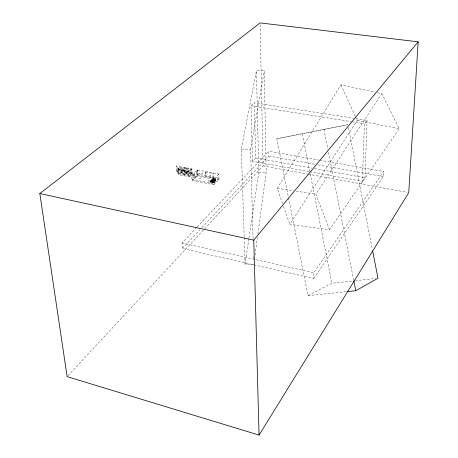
<?xml version="1.0" encoding="UTF-8"?>
<svg xmlns="http://www.w3.org/2000/svg" width="458" height="458" viewBox="0 0 458 458"><rect width="100%" height="100%" fill="white"/><g stroke="black" fill="none" stroke-linecap="round" stroke-linejoin="round"><path stroke-width="0.34" stroke-dasharray="2.29 1.72" d="M213.159 181.769L213.451 181.752L213.222 182.57L212.878 181.334L213.691 181.454L213.48 182.278L213.577 181.328L212.838 182.055L212.918 181.54M214.212 180.584L214.327 182.215L214.35 180.538L213.892 181.305L214.321 180.521L214.464 182.147L214.144 181.105M214.567 179.857C214.178 180.99 214.802 180.109 214.653 179.536C214.539 179.942 215.168 180.721 214.567 179.857C214.59 180.79 214.659 182.29 214.808 179.925M215.26 179.135L215.604 179.227L215.558 180.635L215.678 179.198L215.741 179.92L215.186 179.502L215.523 178.82L215.266 180.601L215.197 179.839M211.785 181.334C212.054 177.114 211.378 183.395 211.71 180.858C212.123 177.549 212.008 184.328 211.653 180.275M212.747 180.223C212.277 182.347 212.363 177.046 212.626 179.639M214.636 180.71L214.636 181.505L214.607 179.57M213.548 180.778L213.233 182.467L212.918 182.089M213.68 181.603C213.531 180.212 212.89 180.83 213.834 181.523C213.812 182.782 214.619 180.549 214.373 182.084M196.694 227.42L181.986 242.975L182.364 248.465L313.678 278.51L313.724 272.791L383.632 171.487L319.89 160.231M211.899 179.685L211.779 179.771M212.684 180.463C212.123 178.952 212.569 182.009 212.85 180.275M212.569 180.103L212.867 179.948L212.529 178.826L212.455 180.83L212.993 180.893L212.661 180.269M213.182 180.154L213.457 178.815L213.147 178.511L212.821 178.946L213.13 180.246L213.205 179.399M213.514 182.026L213.251 180.927C214.287 181.099 213.565 182.731 214.041 182.124M213.296 180.595L213.794 180.658L213.915 181.786M213.285 180.171L213.256 179.29L213.245 180.246L213.577 180.166L213.457 178.815L213.062 179.708L213.428 178.677M212.609 180.057C212.604 179.639 213.136 181.614 212.901 180.526M211.201 180.899C209.775 180.486 212.306 182.942 210.943 181.614C211.447 184.162 210.016 180.389 211.201 180.899C211.562 182.742 210.17 179.588 210.989 181.345L210.76 181.591M212.586 180.469L212.712 180.847M214.367 180.79L214.625 181.723M214.333 180.418C214.201 179.994 215.283 180.303 214.418 179.954C215.334 181.248 214.584 179.336 214.602 180.24M215.323 180.206L215.266 180.601L215.604 179.381M214.006 182.232L214.31 180.876M214.63 181.288C214.573 182.748 214.842 178.878 214.825 180.389M210.829 180.778L211.012 182.456L211.075 181.385L210.732 181.294M212.924 181.448C212.993 185.954 213.17 179.633 213.176 182.358C213.21 180.95 212.586 183.137 213.016 182.851C212.506 182.364 213.193 181.231 213.537 181.706M213.439 180.166L213.308 178.717L213.153 179.696M214.396 180.641L214.132 180.962L214.344 180.721M212.472 179.118L212.512 179.771M213.726 181.374L213.542 182.181M211.796 180.32L211.602 180.034L211.762 180.572L212.111 180.498L211.728 180.177M214.189 180.704L214.029 181.133M214.144 180.836L214.441 181.832M214.51 180.137C214.739 180.566 215.083 179.994 214.476 180.624M213.119 181.952L212.936 182.96M214.693 180.2L214.813 181.408L214.813 180.28M215.363 180.532L215.403 179.954M215.575 179.198C214.991 178.322 215.827 180.183 215.271 179.971M309.877 171.756L362.352 181.322L364.408 123.677L367.07 120.345L354.383 118.37M212.592 180.131L212.294 179.17M362.352 181.322L364.946 177.71L367.07 120.345M213.76 181.58C213.405 182.141 214.653 181.288 214.516 181.614M212.432 179.582L212.518 179.215L212.426 179.811M214.819 181.322L214.504 180.28M215.489 180.32C215.764 181.534 215.34 178.002 215.386 180.017M313.678 278.51L383.392 176.582L383.632 171.487M213.794 180.658L213.932 181.254L213.726 180.515M214.613 181.591L214.676 181.523M211.539 180.658L211.733 181.729M214.315 181.712L214.464 182.147M212.856 181.941L213.428 181.511L212.878 181.311M214.808 180.171L214.556 179.61L214.441 180.36M212.884 182.169C213.376 181.671 212.781 182.565 213.686 181.391M214.447 181.671L214.453 181.505M212.947 182.908L213.004 182.467L212.953 182.748M212.489 180.624L212.42 179.948L212.455 180.83M211.928 181.454C212.14 179.381 211.361 183.063 211.579 180.75M214.584 181.168L214.602 180.366L214.813 181.408M214.012 181.202L214.018 182.336L214.344 181.614M213.159 178.276L213.147 178.511M213.033 178.706L213.251 178.214L212.821 178.946L213.044 179.353M213.016 182.656L213.325 181.883L212.953 181.992M214.155 181.076C214.544 180.893 213.651 181.145 213.674 181.219M212.775 180.046L212.901 180.601L212.667 180.04M211.796 180.624L211.59 181.677M214.619 180.498L214.521 180.212M215.609 180.097L215.42 178.912M213.233 182.467L213.64 181.362M214.212 181.105L214.201 180.841M210.84 181.631L211.115 181.242L211.321 182.181L211.212 181.837M213.703 180.973L213.834 181.523M215.237 179.885C214.974 179.467 216.084 179.994 215.34 178.946M213.434 179.439L213.245 180.246M213.279 182.187C212.569 181.78 214.149 181.242 212.947 182.198M210.943 181.923C210.869 180.681 211.149 183.91 210.8 181.774L210.932 182.456M255.02 255.123L257.407 237.444M257.888 233.906L266.195 172.385L264.255 70.687L256.44 70.664L241.309 149.211L244.177 236.986M210.823 180.612L210.903 180.818M212.976 181.494L212.838 182.055M253.784 264.318L245.064 264.106L248.871 238.681M248.975 237.971L258.799 172.282L256.44 70.664M212.438 179.393L212.518 179.215M215.466 179.88L215.678 179.341M213.783 181.935L213.834 181.62M213.354 179.324L213.422 178.923L213.468 179.301M213.812 181.019L213.8 180.698L213.829 181.133M212.964 182.089L213.565 181.431M253.074 238.601L250.618 149.319L264.255 70.687M213.067 182.187L213.325 181.883M213.497 180.383L213.697 180.618L213.674 180.286M214.647 181.448L214.602 180.366M214.688 180.309L214.67 180.939M211.155 181.477L211.138 181.66M211.739 180.143L211.968 180.36L211.602 180.005M211.207 182.21L211.098 181.82M212.386 179.782L212.449 179.261M213.64 181.528L213.411 181.746L213.628 181.397M213.153 182.416L213.308 182.187M214.567 180.292L214.905 180.275M212.884 181.986L213.457 181.706L213.222 181.42M211.814 180.189L212.065 181.477M214.779 180.452L214.647 180.04M213.502 181.231L213.371 180.664M213.571 180.326L213.222 181.019M215.563 180.171L215.621 179.828M213.222 182.57L213.502 181.608L213.285 181.832M213.296 180.956L213.251 180.927M211.974 180.652L211.98 180.389M215.581 179.542L215.604 179.645M213.56 181.488L213.165 181.677L213.491 182.129M213.359 182.118L213.445 181.322M212.867 179.948L212.586 179.061M214.871 181.374L214.745 180.91M210.846 181.299L210.972 182.084M213.05 180.051L213.062 179.708L213.084 180.068M215.546 179.616L215.598 179.782M211.064 181.379L210.76 180.921M214.728 181.374L214.527 180.423M282.563 203.61L277.216 188.261L340.947 84.885L374.844 92.115M377.61 92.705L381.76 93.592L399.256 128.675L329.468 229.67L289.771 224.3L357.246 120.437L355.465 116.561M329.468 229.67L315.82 194.169L381.76 93.592M213.17 181.591L213.262 182.135M212.896 178.729L213.405 179.187M214.396 182.187L214.258 181.511M68.116 375.594L204.245 229.172M204.726 228.651L263.069 165.893L260.133 24.331M182.364 248.465L199.957 229.681M201.909 227.597L268.84 156.104L268.754 151.203L319.186 160.111M197.18 226.905L268.754 151.203M212.065 181.557L211.991 180.738L211.567 180.698L211.607 181.099M309.179 171.624L252.501 161.29L255.679 157.976L254.31 102.764L353.679 118.261M213.72 184.723L219.027 179.353L218.787 174.029L197.238 169.912L191.747 175.151L192.074 180.475L213.72 184.723L213.457 179.359L218.787 174.029M211.59 180.332L210.955 180.967L209.541 180.692M213.033 177.778L213.565 177.246L213.359 172.987L212.827 173.513L213.033 177.778L205.493 176.319L205.264 172.071L205.802 171.544L206.031 175.792L205.493 176.319M210.045 176.261L210.686 175.632L209.266 175.357M200.816 178.236L200.175 178.866L198.772 178.591M192.074 180.475L197.541 175.196L197.238 169.912M197.759 170.634L193.923 174.298L192.852 174.092L193.11 178.351L194.181 178.557L198.005 174.87L197.759 170.634L196.694 170.428L196.94 174.664L198.005 174.87M199.224 174.177L199.871 173.548L198.469 173.279M193.946 175.861L194.661 175.174L194.587 173.908M189.498 176.788L192.24 174.172L191.913 168.893L176.107 165.876L176.473 171.126L178.923 174.727L189.498 176.788L189.165 171.487L191.913 168.893M188.873 174.343L188.221 174.962L186.841 174.693M191.421 172.156L190.705 172.838L190.631 171.578M188.41 171.555L188.135 171.813L183.887 170.994L184.162 170.737L188.41 171.555L188.375 171.023L184.127 170.204M183.606 173.319L182.948 173.937L181.574 173.674M187.23 170.296L187.889 169.678L186.503 169.414M184.231 172.208L184.786 171.693L184.511 167.479L183.956 167.994L184.231 172.208L191.627 173.639L191.37 169.408L183.956 167.994M183.103 170.531L182.828 170.794L178.597 169.975L178.843 169.191L183.068 170.004L183.103 170.531L178.878 169.718M252.501 161.29L251.024 105.809L254.31 102.764M181.935 169.277L182.599 168.664L181.219 168.401M211.338 181.408L211.19 180.99L211.075 181.603M214.625 179.691L214.831 179.988L214.539 179.942M288.5 197.598L307.982 295.622L331.895 283.239L352.46 281.006M212.896 182.879L212.896 182.57L213.01 182.845M210.875 181.471L211.178 181.734M212.821 180.074L212.718 179.439M215.466 179.381L215.186 179.502M213.422 179.049L213.136 179.313L212.918 178.935L213.176 179.204M276.804 138.785L347.834 124.673L276.804 138.785L288.357 196.894M211.905 180.223L211.762 180.572M355.299 280.697L375.863 278.464M307.982 295.622L346.643 291.666M211.218 181.511L211.258 181.196M212.661 179.782L212.758 179.519M241.309 149.211L250.618 149.319M258.799 172.282L266.195 172.385M277.216 188.261L293.355 190.728M296.166 191.158L315.82 194.169M251.024 105.809L351.028 121.565M351.733 121.679L364.408 123.677M268.84 156.104L315.224 164.393M318.035 164.897L383.392 176.582M255.679 157.976L311.715 168.097M314.514 168.601L364.946 177.71M210.68 181.07L210.777 181.545M263.069 165.893L307.404 174.034M308.108 174.166L407.339 192.383M205.264 172.071L212.827 173.513M177.544 168.744L178.906 169.008L178.82 167.754M182.782 169.752L184.156 170.015M188.049 170.765L189.429 171.029L189.354 169.775M201.331 173.319L202.728 173.582L202.659 172.322M189.165 171.487L178.563 169.449L176.107 165.876M176.473 171.126L192.24 174.172M197.541 175.196L219.027 179.353M182.759 172.866L181.379 172.603L181.294 171.344M188.061 173.897L186.675 173.628L186.595 172.368M191.747 175.151L213.457 179.359M357.246 120.437L399.256 128.675M209.546 181.259L208.127 180.979L208.058 179.702M214.55 180.601L214.842 180.635M181.986 242.975L313.724 272.791M213.216 179.513L213.445 179.839M177.967 170.954L177.423 169.036M340.947 84.885L355.168 115.914M211.567 180.143L211.968 180.36L211.665 179.874M212.575 179.41L212.775 179.965M215.203 179.278L215.346 179.868M283.491 206.277L289.771 224.3M212.741 180.326L212.85 180.858M213.027 179.616L212.953 179.032M302.354 133.976L309.705 171.115M310.261 173.92L331.895 283.239M348.383 127.473L372.348 249.484M323.915 129.133L327.917 149.423M328.466 152.216L353.713 280.239M213.285 179.45L213.359 180.28M212.735 180.578L212.758 180.87M193.923 174.298L194.181 178.557M213.371 180.744L213.382 181.087M244.206 237.702L245.064 264.106M253.566 256.457L253.623 258.598M213.302 179.427L213.308 179.788M218.981 178.294L213.668 183.652L192.005 179.41L197.484 174.143L218.981 178.294M191.181 173.966L188.433 176.576L188.101 171.281L190.854 168.693L191.181 173.966M192.171 173.118L189.429 175.729L178.849 173.674L176.404 170.078L192.171 173.118M185.908 172.947L183.143 175.546L182.788 170.261L185.564 167.68L185.908 172.947M186.956 173.153L184.196 175.752L183.847 170.468L186.624 167.88L186.956 173.153M181.706 172.134L178.923 174.727L178.563 169.449L181.351 166.878L181.706 172.134M180.658 171.933L178.431 174L178.07 168.727L180.303 166.678L180.658 171.933M211.842 180.395L211.842 180.395"/><path stroke-width="0.69" d="M418.171 41.827L408.748 192.641L259.056 435.1L67.143 376.642L39.829 193.545L260.104 22.9L418.171 41.827L253.766 240.124L259.056 435.1M347.347 291.591L355.78 290.727L377.993 278.235L372.623 250.887M39.829 193.545L253.766 240.124M353.851 280.937L355.78 290.727"/></g></svg>
